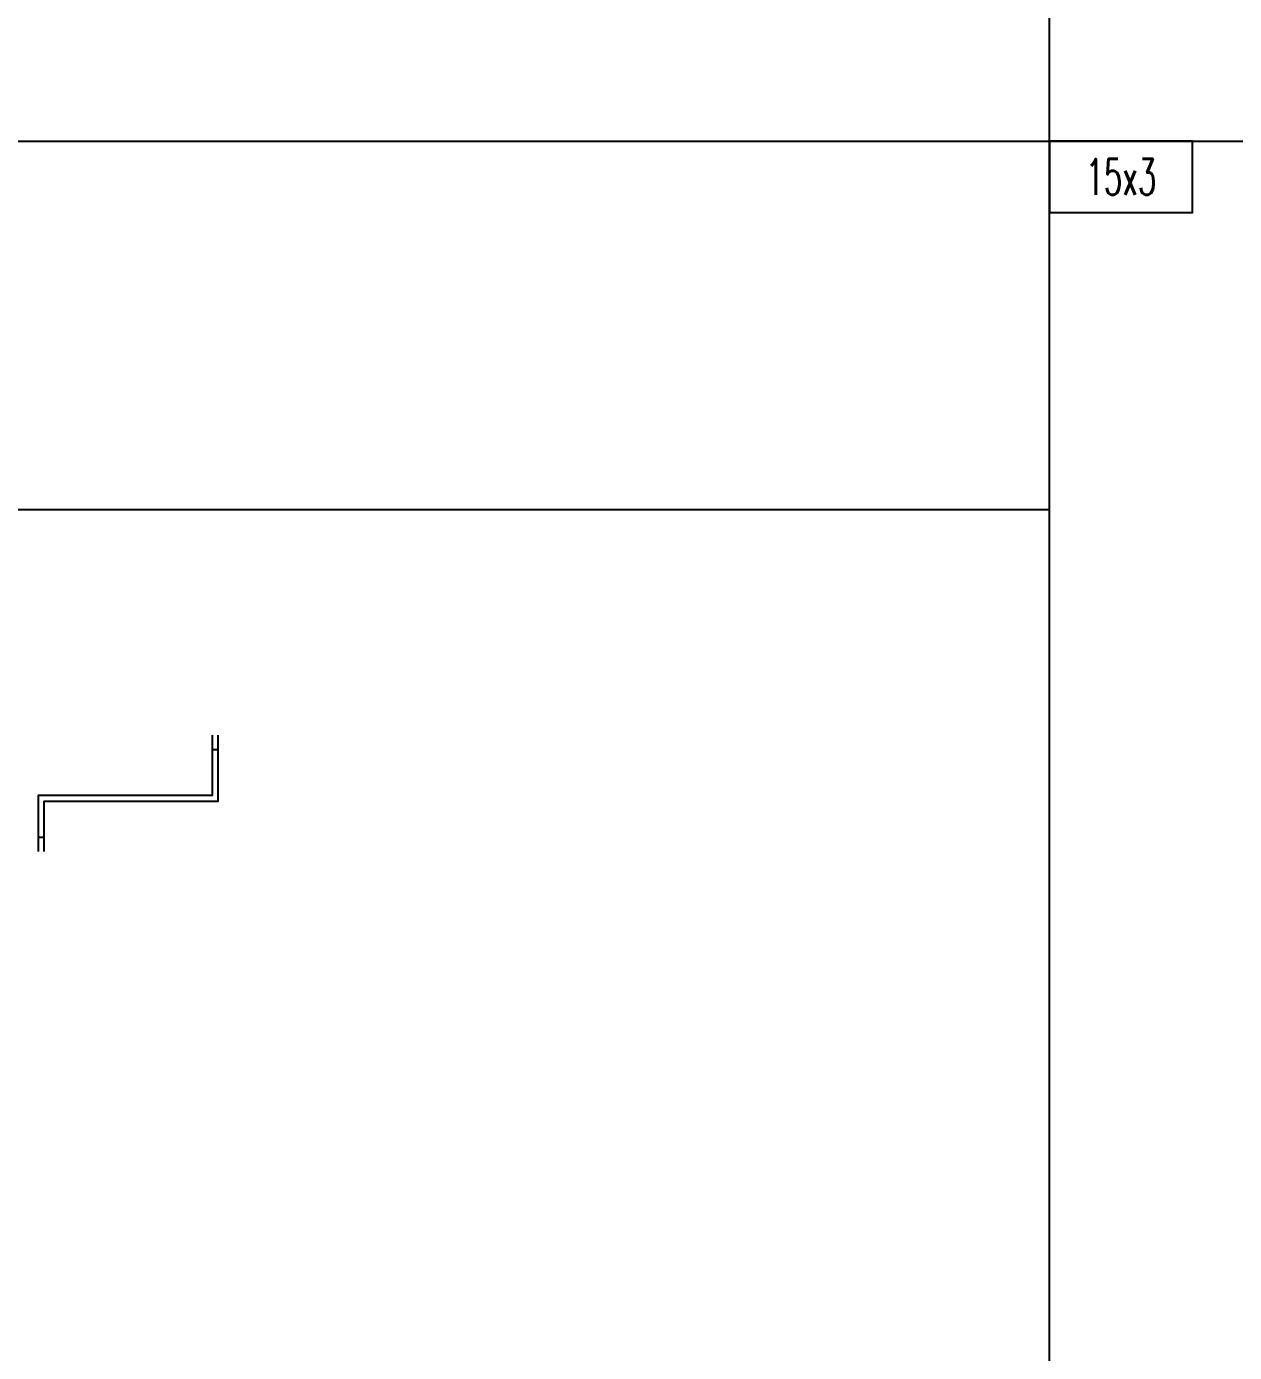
# Model space of a CAD drawing. Header units: millimetres. Extents: x 173893 to 258446, y -176540 to -123824.
# Drawn here: x 192661 to 194349, y -159937 to -158084 of the extents above; entities that cross this region are included whole.
import ezdxf
from ezdxf.enums import TextEntityAlignment as Align

# ---------------------------------------------------------------- set-up
doc = ezdxf.new("R2010")
doc.units = ezdxf.units.MM
doc.header["$LTSCALE"] = 3
doc.layers.add('@.DM. NÉT CHÍNH', color=7, linetype='Continuous')
doc.styles.add('Ann_w01', font='romans.shx', dxfattribs={"width": 0.6, "bigfont": 'chineset.shx'})

msp = doc.modelspace()

# ---------------------------------------------------------------- linework, layer by layer
at = {"color": 4}
for p, q in [((192920.36, -159094.45), (192928.36, -159094.45)), ((192677.36, -159216.95), (192685.36, -159216.95))]:
    msp.add_line(p, q, dxfattribs=at)
msp.add_lwpolyline([(194090.8, -158344.27), (194290.8, -158344.27), (194290.8, -158244.27), (194090.8, -158244.27)], close=True)
for points in [[(192920.36, -159074.45), (192920.36, -159158.95), (192677.36, -159158.95), (192677.36, -159236.95)], [(192928.36, -159074.45), (192928.36, -159166.95), (192685.36, -159166.95), (192685.36, -159236.95)]]:
    msp.add_lwpolyline(points, dxfattribs=at)
at = {"layer": '@.DM. NÉT CHÍNH', "linetype": 'Continuous'}
for p, q in [((194090.8, -160718.56), (194090.8, -156273.28)), ((191139.08, -158244.27), (194090.8, -158244.27)), ((194090.8, -158244.27), (197290.13, -158244.27)), ((191139.08, -158759.17), (194090.8, -158759.17))]:
    msp.add_line(p, q, dxfattribs=at)

# ---------------------------------------------------------------- texts
at = {"color": 1, "style": 'Ann_w01', "width": 0.6}
msp.add_text('15x3', height=50, dxfattribs=at).set_placement((194190.8, -158294.27), align=Align.MIDDLE_CENTER)

doc.saveas('drawing.dxf')
